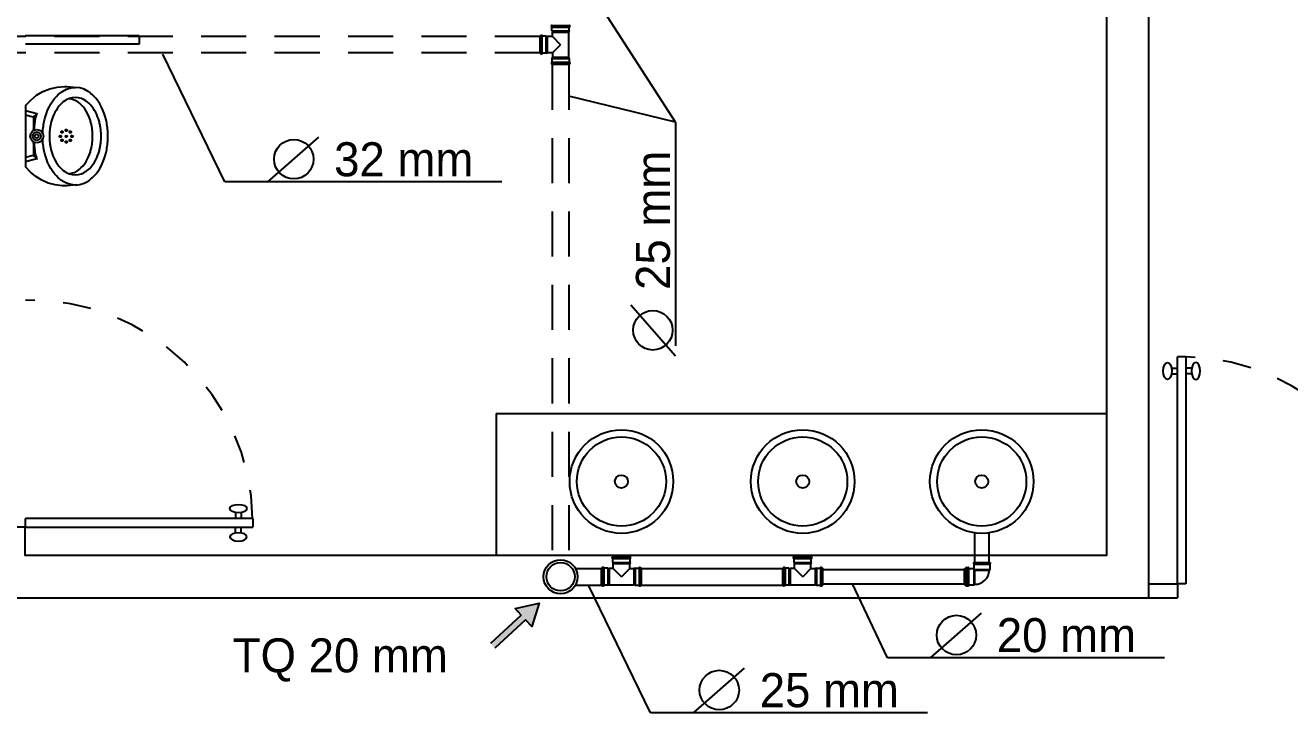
# Model space of a CAD drawing. Header units: millimetres. Extents: x 860.9 to 916.6, y 418 to 464.8.
# Drawn here: x 885.081 to 889.536, y 433.755 to 436.178 of the extents above; entities that cross this region are included whole.
import ezdxf

# ---------------------------------------------------------------- set-up
doc = ezdxf.new("R2010")
doc.units = ezdxf.units.MM
doc.linetypes.add('ACAD_ISO03W100', pattern=[30, 12, -18])
doc.linetypes.add('HIDDEN2', pattern=[4.7625, 3.175, -1.5875])
for name, color, linetype in [('caixa d agua', 1, 'Continuous'), ('can02', 2, 'Continuous'), ('Fios', 10, 'Continuous'), ('pena 01', 1, 'Continuous'), ('pena02', 2, 'Continuous'), ('texto hidro', 1, 'Continuous'), ('TIGRECAD', 1, 'Continuous')]:
    doc.layers.add(name, color=color, linetype=linetype)
doc.styles.get("Standard").update_dxf_attribs({"font": 'ERASLGHT.TTF'})

msp = doc.modelspace()

# ---------------------------------------------------------------- hatches: boundary and pattern name
at = {"layer": 'texto hidro'}
msp.add_hatch(color=256, dxfattribs=at).paths.add_polyline_path([(886.8653, 434.059), (886.8435, 434.0826), (886.7353, 433.9828), (886.7201, 433.9993), (886.8283, 434.0991), (886.8065, 434.1227), (886.8911, 434.1417)])

# ---------------------------------------------------------------- linework, layer by layer
at = {"layer": 'caixa d agua', "linetype": 'HIDDEN2', "ltscale": 0.05}
for p, q in [((886.8942, 436.1389), (883.1041, 436.1389)), ((886.8942, 436.0803), (883.1041, 436.0803)), ((886.9375, 436.0392), (886.9375, 434.2869)), ((886.9961, 436.0392), (886.9961, 434.2869))]:
    msp.add_line(p, q, dxfattribs=at)
at = {"layer": 'can02', "color": 0}
msp.add_lwpolyline([(889.536, 437.6096), (889.0401, 437.6096), (889.0401, 438.6096), (888.8901, 438.6096), (888.8901, 437.6096), (888.44, 437.6096), (888.44, 437.4596), (888.8901, 437.4596), (888.8901, 435.6596), (888.8901, 434.3096), (885.0801, 434.3096), (885.0801, 434.4096), (884.9301, 434.4096), (884.9301, 434.1596), (889.0401, 434.1596), (889.0401, 437.4596), (889.536, 437.4596)], close=True, dxfattribs=at)
at = {"layer": 'Fios', "color": 0}
for q in [(886.7401, 434.3096), (888.8901, 434.8096)]:
    msp.add_line((886.7401, 434.8096), q, dxfattribs=at)
for points in [[(885.143, 435.9445), (885.1676, 435.9543), (885.1934, 435.9602), (885.2198, 435.9622)], [(885.2114, 435.945), (885.2256, 435.9525), (885.2409, 435.9572), (885.2568, 435.9592)], [(885.2198, 435.9622), (885.2236, 435.9621)], [(885.2236, 435.9621), (885.2274, 435.9619)], [(885.2274, 435.9619), (885.2625, 435.9587)], [(885.3021, 435.945), (885.2879, 435.9525), (885.2726, 435.9572), (885.2568, 435.9592)], [(885.0818, 435.895), (885.0996, 435.9145), (885.1202, 435.9312), (885.143, 435.9445)], [(885.1775, 435.9116), (885.1835, 435.9195), (885.19, 435.9268), (885.197, 435.9339)], [(885.225, 435.9149), (885.2196, 435.9115), (885.2144, 435.9078), (885.2096, 435.9037)], [(885.2568, 435.9234), (885.2457, 435.9224), (885.235, 435.9196), (885.225, 435.9149)], [(885.253, 435.9146), (885.2467, 435.9168), (885.2403, 435.9183), (885.2338, 435.9191)], [(885.2885, 435.9149), (885.2785, 435.9196), (885.2678, 435.9224), (885.2568, 435.9234)], [(885.3039, 435.9037), (885.2991, 435.9078), (885.2939, 435.9115), (885.2885, 435.9149)], [(885.336, 435.9116), (885.33, 435.9195), (885.3235, 435.9268), (885.3165, 435.9339)], [(885.0818, 435.895), (885.0818, 435.6792)], [(885.0818, 435.8771), (885.1217, 435.8666)], [(885.1152, 435.84), (885.1171, 435.8501), (885.1196, 435.8601), (885.1227, 435.8698)], [(885.1484, 435.8449), (885.1514, 435.8562), (885.1551, 435.8673), (885.1592, 435.8783)], [(885.1592, 435.8783), (885.1645, 435.8898), (885.1706, 435.901), (885.1775, 435.9116)], [(885.1846, 435.8704), (885.1811, 435.8632), (885.178, 435.8558), (885.1753, 435.8482)], [(885.1991, 435.8926), (885.1938, 435.8855), (885.1889, 435.8781), (885.1846, 435.8704)], [(885.2951, 435.8758), (885.29, 435.8837), (885.2842, 435.8911), (885.2777, 435.898)], [(885.3098, 435.8425), (885.3058, 435.854), (885.3009, 435.8651), (885.2951, 435.8758)], [(885.3289, 435.8704), (885.3246, 435.8781), (885.3197, 435.8855), (885.3144, 435.8926)], [(885.3382, 435.8482), (885.3355, 435.8558), (885.3324, 435.8632), (885.3289, 435.8704)], [(885.3543, 435.8783), (885.349, 435.8898), (885.3429, 435.901), (885.336, 435.9116)], [(885.3651, 435.8449), (885.3621, 435.8562), (885.3584, 435.8673), (885.3543, 435.8783)], [(885.0818, 435.8619), (885.108, 435.855)], [(885.1092, 435.8534), (885.1092, 435.8132)], [(885.1134, 435.8087), (885.1134, 435.8196), (885.114, 435.8298), (885.1152, 435.84)], [(885.0979, 435.7871), (885.0997, 435.7961), (885.1047, 435.8034), (885.112, 435.8084), (885.121, 435.8102)], [(885.121, 435.7639), (885.112, 435.7658), (885.1047, 435.7707), (885.0997, 435.7781), (885.0979, 435.7871)], [(885.1062, 435.7871), (885.1082, 435.7946), (885.1135, 435.7999), (885.121, 435.8019)], [(885.121, 435.7722), (885.1135, 435.7742), (885.1082, 435.7796), (885.1062, 435.7871)], [(885.1109, 435.8099), (885.11, 435.8108), (885.1094, 435.812), (885.1092, 435.8132)], [(885.1146, 435.8089), (885.112, 435.8093), (885.1109, 435.8099)], [(885.121, 435.8102), (885.1301, 435.8084), (885.1374, 435.8034), (885.1424, 435.7961), (885.1442, 435.7871)], [(885.121, 435.8019), (885.1286, 435.7999), (885.1339, 435.7946), (885.1359, 435.7871)], [(885.1442, 435.7871), (885.1424, 435.7781), (885.1374, 435.7707), (885.1301, 435.7658), (885.121, 435.7639)], [(885.1359, 435.7871), (885.1339, 435.7796), (885.1286, 435.7742), (885.121, 435.7722)], [(885.1657, 435.7926), (885.1656, 435.7871)], [(885.1656, 435.7871), (885.1657, 435.7815)], [(885.2008, 435.7871), (885.2012, 435.7887), (885.2024, 435.7899), (885.2041, 435.7904)], [(885.2041, 435.7838), (885.2024, 435.7842), (885.2012, 435.7854), (885.2008, 435.7871)], [(885.2041, 435.7904), (885.2057, 435.7899), (885.2069, 435.7887), (885.2074, 435.7871)], [(885.2074, 435.7871), (885.2069, 435.7854), (885.2057, 435.7842), (885.2041, 435.7838)], [(885.2068, 435.8017), (885.2073, 435.8033), (885.2085, 435.8045), (885.2101, 435.805)], [(885.2101, 435.7984), (885.2085, 435.7988), (885.2073, 435.8), (885.2068, 435.8017)], [(885.2101, 435.805), (885.2118, 435.8045), (885.213, 435.8033), (885.2134, 435.8017)], [(885.2134, 435.8017), (885.213, 435.8), (885.2118, 435.7988), (885.2101, 435.7984)], [(885.2214, 435.8077), (885.2219, 435.8094), (885.2231, 435.8106), (885.2247, 435.811)], [(885.2247, 435.8044), (885.2231, 435.8049), (885.2219, 435.8061), (885.2214, 435.8077)], [(885.2214, 435.7871), (885.2219, 435.7887), (885.2231, 435.7899), (885.2247, 435.7904)], [(885.2247, 435.7838), (885.2231, 435.7842), (885.2219, 435.7854), (885.2214, 435.7871)], [(885.2247, 435.811), (885.2264, 435.8106), (885.2276, 435.8094), (885.228, 435.8077)], [(885.228, 435.8077), (885.2276, 435.8061), (885.2264, 435.8049), (885.2247, 435.8044)], [(885.2247, 435.7904), (885.2264, 435.7899), (885.2276, 435.7887), (885.228, 435.7871)], [(885.228, 435.7871), (885.2276, 435.7854), (885.2264, 435.7842), (885.2247, 435.7838)], [(885.236, 435.8017), (885.2365, 435.8033), (885.2377, 435.8045), (885.2393, 435.805)], [(885.2393, 435.7984), (885.2377, 435.7988), (885.2365, 435.8), (885.236, 435.8017)], [(885.2393, 435.805), (885.241, 435.8045), (885.2422, 435.8033), (885.2426, 435.8017)], [(885.2426, 435.8017), (885.2422, 435.8), (885.241, 435.7988), (885.2393, 435.7984)], [(885.2421, 435.7871), (885.2425, 435.7887), (885.2437, 435.7899), (885.2454, 435.7904)], [(885.2454, 435.7838), (885.2437, 435.7842), (885.2425, 435.7854), (885.2421, 435.7871)], [(885.2454, 435.7904), (885.247, 435.7899), (885.2482, 435.7887), (885.2487, 435.7871)], [(885.2487, 435.7871), (885.2482, 435.7854), (885.247, 435.7842), (885.2454, 435.7838)], [(885.3479, 435.7871), (885.3478, 435.7926)], [(885.3478, 435.7815), (885.3479, 435.7871)], [(885.1092, 435.7609), (885.1094, 435.7622), (885.11, 435.7633), (885.1109, 435.7642)], [(885.1092, 435.7609), (885.1092, 435.7205)], [(885.1109, 435.7642), (885.112, 435.7648), (885.1146, 435.7652)], [(885.1152, 435.7341), (885.114, 435.7443), (885.1134, 435.7546), (885.1134, 435.7655)], [(885.2068, 435.7725), (885.2073, 435.7741), (885.2085, 435.7753), (885.2101, 435.7758)], [(885.2101, 435.7692), (885.2085, 435.7696), (885.2073, 435.7708), (885.2068, 435.7725)], [(885.2101, 435.7758), (885.2118, 435.7753), (885.213, 435.7741), (885.2134, 435.7725)], [(885.2134, 435.7725), (885.213, 435.7708), (885.2118, 435.7696), (885.2101, 435.7692)], [(885.2214, 435.7664), (885.2219, 435.7681), (885.2231, 435.7693), (885.2247, 435.7697)], [(885.2247, 435.7631), (885.2231, 435.7636), (885.2219, 435.7647), (885.2214, 435.7664)], [(885.2247, 435.7697), (885.2264, 435.7693), (885.2276, 435.7681), (885.228, 435.7664)], [(885.228, 435.7664), (885.2276, 435.7647), (885.2264, 435.7636), (885.2247, 435.7631)], [(885.236, 435.7725), (885.2365, 435.7741), (885.2377, 435.7753), (885.2393, 435.7758)], [(885.2393, 435.7692), (885.2377, 435.7696), (885.2365, 435.7708), (885.236, 435.7725)], [(885.2393, 435.7758), (885.241, 435.7753), (885.2422, 435.7741), (885.2426, 435.7725)], [(885.2426, 435.7725), (885.2422, 435.7708), (885.241, 435.7696), (885.2393, 435.7692)], [(885.108, 435.7191), (885.0818, 435.7123)], [(885.1217, 435.7075), (885.0818, 435.6971)], [(885.1227, 435.7043), (885.1196, 435.7141), (885.1171, 435.724), (885.1152, 435.7341)], [(885.1592, 435.6959), (885.1551, 435.7068), (885.1514, 435.7179), (885.1484, 435.7292)], [(885.1775, 435.6625), (885.1706, 435.6732), (885.1645, 435.6843), (885.1592, 435.6959)], [(885.1753, 435.726), (885.178, 435.7184), (885.1811, 435.711), (885.1846, 435.7037)], [(885.1846, 435.7037), (885.1889, 435.696), (885.1938, 435.6886), (885.1991, 435.6815)], [(885.2777, 435.6762), (885.2842, 435.683), (885.29, 435.6904), (885.2951, 435.6984)], [(885.2951, 435.6984), (885.3009, 435.7091), (885.3058, 435.7202), (885.3098, 435.7316)], [(885.3144, 435.6815), (885.3197, 435.6887), (885.3245, 435.696), (885.3289, 435.7037)], [(885.3289, 435.7037), (885.3324, 435.711), (885.3355, 435.7184), (885.3382, 435.726)], [(885.336, 435.6625), (885.3429, 435.6732), (885.349, 435.6843), (885.3543, 435.6959)], [(885.3543, 435.6959), (885.3584, 435.7068), (885.3621, 435.7179), (885.3651, 435.7292)], [(885.1387, 435.6318), (885.1176, 435.6448), (885.0985, 435.6607), (885.0818, 435.6792)], [(885.197, 435.6403), (885.19, 435.6473), (885.1835, 435.6547), (885.1775, 435.6625)], [(885.2096, 435.6704), (885.2144, 435.6663), (885.2196, 435.6626), (885.225, 435.6593)], [(885.225, 435.6593), (885.235, 435.6546), (885.2457, 435.6517), (885.2568, 435.6507)], [(885.2338, 435.655), (885.2403, 435.6559), (885.2467, 435.6574), (885.253, 435.6595)], [(885.2568, 435.6507), (885.2679, 435.6516), (885.2786, 435.6543), (885.2885, 435.6593)], [(885.3011, 435.6688), (885.3039, 435.6704)], [(885.3039, 435.6704), (885.3078, 435.6737), (885.3112, 435.6775), (885.3144, 435.6815)], [(885.3165, 435.6403), (885.3235, 435.6473), (885.33, 435.6547), (885.336, 435.6625)], [(885.2102, 435.6125), (885.1855, 435.6153), (885.1616, 435.6219), (885.1387, 435.6318)], [(885.2568, 435.6149), (885.2409, 435.6169), (885.2256, 435.6217), (885.2114, 435.6291)], [(885.2625, 435.6154), (885.2274, 435.6123)], [(885.2568, 435.6149), (885.2726, 435.6169), (885.2879, 435.6217), (885.3021, 435.6291)]]:
    msp.add_lwpolyline(points, dxfattribs=at)
for points in [[(885.197, 435.9339), (885.2015, 435.9379, -0.029431), (885.2114, 435.945)], [(885.2637, 435.9091, 0.04999), (885.253, 435.9146)], [(885.3165, 435.9339), (885.312, 435.9379, 0.029425), (885.3021, 435.945)], [(885.2096, 435.9037, 0.020792), (885.2024, 435.8965), (885.1991, 435.8926)], [(885.2777, 435.898), (885.2733, 435.902, 0.029703), (885.2637, 435.9091)], [(885.3144, 435.8926), (885.3111, 435.8965, 0.020792), (885.3039, 435.9037)], [(885.108, 435.855, -0.16918), (885.1089, 435.8544)], [(885.1089, 435.8544, -0.165857), (885.1092, 435.8534)], [(885.1092, 435.8534, -0.171026), (885.1101, 435.8562)], [(885.1101, 435.8562, -0.171059), (885.1125, 435.8577)], [(885.1171, 435.8597, -0.103814), (885.1125, 435.8577)], [(885.1205, 435.8635, -0.103795), (885.1171, 435.8597)], [(885.1442, 435.8227, -0.020456), (885.1484, 435.8449)], [(885.1694, 435.826, 0.01508), (885.167, 435.8112), (885.1663, 435.8037)], [(885.1753, 435.8482, 0.018631), (885.171, 435.8335), (885.1694, 435.826)], [(885.3151, 435.8203), (885.3136, 435.8278, 0.016262), (885.3098, 435.8425)], [(885.3441, 435.826), (885.3425, 435.8335, 0.018626), (885.3382, 435.8482)], [(885.3472, 435.8037), (885.3465, 435.8112, 0.015079), (885.3441, 435.826)], [(885.3693, 435.8227, 0.020461), (885.3651, 435.8449)], [(885.1141, 435.7871, -1), (885.128, 435.7871)], [(885.128, 435.7871, -1), (885.1141, 435.7871)], [(885.142, 435.7967, -0.010835), (885.1429, 435.8115)], [(885.1429, 435.8115, -0.015738), (885.1442, 435.8227)], [(885.1663, 435.8037, 0.013893), (885.1657, 435.7926)], [(885.1657, 435.7815, 0.013893), (885.1663, 435.7704)], [(885.3167, 435.8093, 0.015643), (885.3151, 435.8203)], [(885.3176, 435.7982, 0.013175), (885.3167, 435.8093)], [(885.3179, 435.7871, 0.014052), (885.3176, 435.7982)], [(885.3176, 435.776, 0.014052), (885.3179, 435.7871)], [(885.3478, 435.7926, 0.012771), (885.3472, 435.8037)], [(885.3472, 435.7704, 0.012772), (885.3478, 435.7815)], [(885.3706, 435.8115, 0.015735), (885.3693, 435.8227)], [(885.3718, 435.7871, 0.017734), (885.3706, 435.8115)], [(885.3706, 435.7626, 0.017734), (885.3718, 435.7871)], [(885.1429, 435.7626, -0.010834), (885.142, 435.7775)], [(885.1442, 435.7515, -0.015739), (885.1429, 435.7626)], [(885.1484, 435.7292, -0.020455), (885.1442, 435.7515)], [(885.1663, 435.7704), (885.167, 435.763, 0.015079), (885.1694, 435.7482)], [(885.1694, 435.7482), (885.171, 435.7407, 0.018631), (885.1753, 435.726)], [(885.3098, 435.7316, 0.016259), (885.3136, 435.7463), (885.3151, 435.7538)], [(885.3151, 435.7538, 0.015642), (885.3167, 435.7649)], [(885.3167, 435.7649, 0.013175), (885.3176, 435.776)], [(885.3382, 435.726, 0.018626), (885.3425, 435.7407), (885.3441, 435.7482)], [(885.3441, 435.7482, 0.015078), (885.3465, 435.763), (885.3472, 435.7704)], [(885.3651, 435.7292, 0.02046), (885.3693, 435.7515)], [(885.3693, 435.7515, 0.015737), (885.3706, 435.7626)], [(885.1089, 435.7197, -0.16594), (885.108, 435.7191)], [(885.1092, 435.7205, -0.165884), (885.1089, 435.7197)], [(885.1101, 435.7179, -0.171026), (885.1092, 435.7205)], [(885.1125, 435.7165, -0.171066), (885.1101, 435.7179)], [(885.1125, 435.7165, -0.103794), (885.1171, 435.7144)], [(885.1171, 435.7144, -0.103805), (885.1205, 435.7106)], [(885.1991, 435.6815), (885.2024, 435.6776, 0.02081), (885.2096, 435.6704)], [(885.253, 435.6595, 0.050002), (885.2637, 435.6651)], [(885.2637, 435.6651, 0.02971), (885.2733, 435.6722), (885.2777, 435.6762)], [(885.2885, 435.6593), (885.2928, 435.6624, -0.021616), (885.3011, 435.6688)], [(885.2114, 435.6291, -0.029418), (885.2015, 435.6362), (885.197, 435.6403)], [(885.2188, 435.6119, -0.025506), (885.2102, 435.6125)], [(885.2274, 435.6123, -0.025489), (885.2188, 435.6119)], [(885.3021, 435.6291, 0.029412), (885.312, 435.6362), (885.3165, 435.6403)]]:
    msp.add_lwpolyline(points, format="xyb", dxfattribs=at)
for centre, radius in [((887.1813, 434.5699), 0.1825), ((887.1813, 434.5699), 0.1571), ((887.82, 434.5699), 0.1825), ((887.82, 434.5699), 0.1571), ((888.4508, 434.5699), 0.1825), ((888.4508, 434.5699), 0.1571), ((887.1813, 434.5699), 0.0228), ((887.82, 434.5699), 0.0228), ((888.4508, 434.5699), 0.0228)]:
    msp.add_circle(centre, radius, dxfattribs=at)
at = {"layer": 'pena 01', "color": 0, "linetype": 'ACAD_ISO03W100', "ltscale": 0.005}
for centre, start, end in [((885.0968, 434.4246), 1.0947, 91.0947), ((889.1551, 434.2246), 358.9053, 88.9053)]:
    msp.add_arc(centre, 0.7851, start, end, dxfattribs=at)
at = {"layer": 'pena02', "color": 0}
for p, q in [((885.4818, 436.1412), (885.0818, 436.1412)), ((885.4818, 436.1412), (885.4818, 436.1112)), ((885.4818, 436.1112), (885.0818, 436.1112)), ((889.1701, 435.0096), (889.1401, 435.0096)), ((889.1401, 434.2096), (889.1401, 435.0096)), ((889.1701, 435.0096), (889.1701, 434.2096)), ((889.1193, 434.9696), (889.1401, 434.9696)), ((889.1193, 434.9496), (889.1401, 434.9496)), ((889.191, 434.9696), (889.1701, 434.9696)), ((889.191, 434.9496), (889.1701, 434.9496)), ((885.8218, 434.4604), (885.8218, 434.4396)), ((885.8418, 434.4604), (885.8418, 434.4396)), ((885.0818, 434.4096), (885.0818, 434.4396)), ((885.8818, 434.4396), (885.0818, 434.4396)), ((885.0818, 434.4096), (885.8818, 434.4096)), ((885.8218, 434.3887), (885.8218, 434.4096)), ((885.8418, 434.3887), (885.8418, 434.4096)), ((885.8818, 434.4396), (885.8818, 434.4096)), ((889.0401, 434.2096), (889.1401, 434.2096)), ((889.1701, 434.2096), (889.1401, 434.2096)), ((889.1401, 434.2096), (889.1401, 434.1596)), ((889.0401, 434.1596), (889.1401, 434.1596))]:
    msp.add_line(p, q, dxfattribs=at)
for centre, major_axis in [((889.1051, 434.9596), (0, 0.03)), ((885.8318, 434.4746), (0.03, 0))]:
    msp.add_ellipse(centre, major_axis=major_axis, ratio=0.5, dxfattribs=at)
at = {"layer": 'pena02', "color": 0, "extrusion": (0, 0, -1)}
for centre, major_axis in [((889.2051, 434.9596), (0, 0.03)), ((885.8318, 434.3746), (0.03, 0))]:
    msp.add_ellipse(centre, major_axis=major_axis, ratio=0.5, dxfattribs=at)
at = {"layer": 'texto hidro'}
for p, q in [((888.4254, 434.3875), (888.4254, 434.2852)), ((888.4762, 434.3875), (888.4762, 434.2852)), ((887.8904, 434.2599), (888.3897, 434.2599)), ((887.8904, 434.2091), (888.3897, 434.2091)), ((886.8283, 434.0991), (886.7201, 433.9993)), ((886.8435, 434.0826), (886.7353, 433.9828))]:
    msp.add_line(p, q, dxfattribs=at)
msp.add_lwpolyline([(886.8283, 434.0991), (886.8065, 434.1227), (886.8911, 434.1417), (886.8653, 434.059), (886.8435, 434.0826)], dxfattribs=at)
for radius in [0.06, 0.05]:
    msp.add_circle((886.9668, 434.2345), radius, dxfattribs=at)
at = {"layer": 'TIGRECAD'}
for p, q in [((887.3718, 435.836), (886.9961, 436.4203)), ((886.8942, 436.1399), (886.8942, 436.0793)), ((886.8963, 436.1399), (886.8942, 436.1399)), ((886.8967, 436.0786), (886.8967, 436.1406)), ((886.8967, 436.1403), (886.8967, 436.1406)), ((886.901, 436.142), (886.8981, 436.142)), ((886.9024, 436.0786), (886.9024, 436.1406)), ((886.9024, 436.1403), (886.9024, 436.1406)), ((886.9161, 436.1399), (886.9029, 436.1399)), ((886.9161, 436.0793), (886.9161, 436.1399)), ((886.9163, 436.1398), (886.9208, 436.1386)), ((886.9208, 436.0805), (886.9208, 436.1386)), ((886.9378, 436.1386), (886.9208, 436.1386)), ((886.9344, 436.1732), (886.9344, 436.1761)), ((886.9358, 436.1775), (886.9978, 436.1775)), ((886.9358, 436.1717), (886.9978, 436.1717)), ((886.9365, 436.1779), (886.9365, 436.18)), ((886.9365, 436.1581), (886.9365, 436.1713)), ((886.9365, 436.1581), (886.9971, 436.1581)), ((886.9366, 436.1579), (886.9378, 436.1534)), ((886.9378, 436.1534), (886.9958, 436.1534)), ((886.9378, 436.1386), (886.9378, 436.1534)), ((886.9378, 436.1386), (886.9668, 436.1096)), ((886.9971, 436.1579), (886.9958, 436.1534)), ((886.9958, 436.0657), (886.9958, 436.1534)), ((886.9971, 436.1779), (886.9971, 436.18)), ((886.9971, 436.1581), (886.9971, 436.1713)), ((886.9975, 436.1775), (886.9978, 436.1775)), ((886.9975, 436.1717), (886.9978, 436.1717)), ((886.9992, 436.1732), (886.9992, 436.1761)), ((886.9378, 436.0805), (886.9668, 436.1096)), ((885.7839, 435.6261), (885.5654, 436.0761)), ((886.8963, 436.0793), (886.8942, 436.0793)), ((886.8967, 436.0788), (886.8967, 436.0786)), ((886.901, 436.0771), (886.8981, 436.0771)), ((886.9024, 436.0788), (886.9024, 436.0786)), ((886.9161, 436.0793), (886.9029, 436.0793)), ((886.9163, 436.0793), (886.9208, 436.0805)), ((886.9378, 436.0805), (886.9208, 436.0805)), ((886.9358, 436.0474), (886.9978, 436.0474)), ((886.9365, 436.0611), (886.9971, 436.0611)), ((886.9365, 436.0611), (886.9365, 436.0478)), ((886.9366, 436.0612), (886.9378, 436.0657)), ((886.9378, 436.0805), (886.9378, 436.0657)), ((886.9378, 436.0657), (886.9958, 436.0657)), ((886.9971, 436.0612), (886.9958, 436.0657)), ((886.9971, 436.0611), (886.9971, 436.0478)), ((886.9975, 436.0474), (886.9978, 436.0474)), ((886.9344, 436.046), (886.9344, 436.0431)), ((886.9358, 436.0416), (886.9978, 436.0416)), ((886.9365, 436.0412), (886.9365, 436.0392)), ((886.9971, 436.0392), (886.9365, 436.0392)), ((886.9971, 436.0412), (886.9971, 436.0392)), ((886.9975, 436.0416), (886.9978, 436.0416)), ((886.9992, 436.046), (886.9992, 436.0431)), ((887.3718, 435.836), (886.9961, 435.9283)), ((887.3718, 435.836), (887.3718, 435.0477)), ((885.9351, 435.6261), (886.1149, 435.7833)), ((885.9712, 435.6261), (885.7839, 435.6261)), ((886.7595, 435.6261), (885.9712, 435.6261)), ((887.3718, 435.0116), (887.2146, 435.1914)), ((887.1109, 434.2043), (887.1109, 434.2649)), ((887.1129, 434.2649), (887.1109, 434.2649)), ((887.1134, 434.2656), (887.1134, 434.2036)), ((887.1177, 434.267), (887.1148, 434.267)), ((887.1191, 434.2656), (887.1191, 434.2036)), ((887.1328, 434.2649), (887.1195, 434.2649)), ((887.1328, 434.2649), (887.1328, 434.2043)), ((887.1329, 434.2648), (887.1375, 434.2636)), ((887.1488, 434.3003), (887.1488, 434.3033)), ((887.1506, 434.3047), (887.1503, 434.3047)), ((887.1503, 434.3047), (887.2123, 434.3047)), ((887.1506, 434.2989), (887.1503, 434.2989)), ((887.1503, 434.2989), (887.2123, 434.2989)), ((887.151, 434.3051), (887.151, 434.3072)), ((887.2116, 434.3072), (887.151, 434.3072)), ((887.151, 434.2852), (887.151, 434.2985)), ((887.151, 434.2852), (887.2116, 434.2852)), ((887.151, 434.2851), (887.1522, 434.2806)), ((887.1522, 434.2636), (887.1522, 434.2806)), ((887.1522, 434.2806), (887.2103, 434.2806)), ((887.2115, 434.2851), (887.2103, 434.2806)), ((887.2103, 434.2636), (887.2103, 434.2806)), ((887.2116, 434.3051), (887.2116, 434.3072)), ((887.2116, 434.2852), (887.2116, 434.2985)), ((887.212, 434.3047), (887.2123, 434.3047)), ((887.212, 434.2989), (887.2123, 434.2989)), ((887.2137, 434.3003), (887.2137, 434.3033)), ((887.2296, 434.2648), (887.2251, 434.2636)), ((887.2298, 434.2649), (887.243, 434.2649)), ((887.2298, 434.2649), (887.2298, 434.2043)), ((887.2435, 434.2656), (887.2435, 434.2036)), ((887.2449, 434.267), (887.2478, 434.267)), ((887.2492, 434.2656), (887.2492, 434.2036)), ((887.2496, 434.2649), (887.2517, 434.2649)), ((887.2517, 434.2043), (887.2517, 434.2649)), ((887.7496, 434.2043), (887.7496, 434.2648)), ((887.7516, 434.2648), (887.7496, 434.2648)), ((887.7521, 434.2656), (887.7521, 434.2035)), ((887.7564, 434.267), (887.7535, 434.267)), ((887.7578, 434.2656), (887.7578, 434.2035)), ((887.7715, 434.2648), (887.7583, 434.2648)), ((887.7715, 434.2648), (887.7715, 434.2043)), ((887.7717, 434.2648), (887.7762, 434.2636)), ((887.7876, 434.3003), (887.7876, 434.3032)), ((887.7893, 434.3046), (887.789, 434.3046)), ((887.789, 434.3046), (887.851, 434.3046)), ((887.7893, 434.2989), (887.789, 434.2989)), ((887.789, 434.2989), (887.851, 434.2989)), ((887.7897, 434.3051), (887.7897, 434.3071)), ((887.8503, 434.3071), (887.7897, 434.3071)), ((887.7897, 434.2852), (887.7897, 434.2985)), ((887.7897, 434.2852), (887.8503, 434.2852)), ((887.7897, 434.2851), (887.791, 434.2806)), ((887.791, 434.2636), (887.791, 434.2806)), ((887.791, 434.2806), (887.849, 434.2806)), ((887.8502, 434.2851), (887.849, 434.2806)), ((887.849, 434.2636), (887.849, 434.2806)), ((887.8503, 434.3051), (887.8503, 434.3071)), ((887.8503, 434.2852), (887.8503, 434.2985)), ((887.8507, 434.3046), (887.851, 434.3046)), ((887.8507, 434.2989), (887.851, 434.2989)), ((887.8524, 434.3003), (887.8524, 434.3032)), ((887.8683, 434.2648), (887.8638, 434.2636)), ((887.8685, 434.2648), (887.8817, 434.2648)), ((887.8685, 434.2648), (887.8685, 434.2043)), ((887.8822, 434.2656), (887.8822, 434.2035)), ((887.8836, 434.267), (887.8865, 434.267)), ((887.8879, 434.2656), (887.8879, 434.2035)), ((887.8884, 434.2648), (887.8904, 434.2648)), ((887.8904, 434.2043), (887.8904, 434.2648)), ((888.3955, 434.2661), (888.395, 434.2642)), ((888.3968, 434.2671), (888.403, 434.2671)), ((888.3968, 434.2658), (888.3968, 434.2033)), ((888.403, 434.2033), (888.403, 434.2658)), ((888.4043, 434.2659), (888.4044, 434.2644)), ((888.4212, 434.2852), (888.4805, 434.2852)), ((888.4212, 434.2852), (888.4212, 434.28)), ((888.4212, 434.28), (888.4805, 434.28)), ((888.4212, 434.28), (888.4225, 434.2787)), ((888.4225, 434.2787), (888.4792, 434.2787)), ((888.4225, 434.2787), (888.4225, 434.2632)), ((888.4805, 434.28), (888.4792, 434.2787)), ((888.4792, 434.2787), (888.4792, 434.2592)), ((888.4805, 434.2852), (888.4805, 434.28)), ((887.0192, 434.2639), (887.1109, 434.2639)), ((887.1522, 434.2636), (887.1375, 434.2636)), ((887.1375, 434.2636), (887.1375, 434.2055)), ((887.1522, 434.2636), (887.1813, 434.2346)), ((887.2103, 434.2636), (887.1813, 434.2346)), ((887.2103, 434.2636), (887.2251, 434.2636)), ((887.2251, 434.2636), (887.2251, 434.2055)), ((887.2517, 434.2639), (887.7496, 434.2639)), ((887.791, 434.2636), (887.7762, 434.2636)), ((887.7762, 434.2636), (887.7762, 434.2055)), ((887.791, 434.2636), (887.82, 434.2345)), ((887.849, 434.2636), (887.82, 434.2345)), ((887.849, 434.2636), (887.8638, 434.2636)), ((887.8638, 434.2636), (887.8638, 434.2055)), ((888.3897, 434.2059), (888.3897, 434.2632)), ((888.3897, 434.2632), (888.3938, 434.2632)), ((888.3947, 434.2632), (888.3947, 434.2059)), ((888.4045, 434.2632), (888.4045, 434.2059)), ((888.4057, 434.2632), (888.4225, 434.2632)), ((888.425, 434.2592), (888.4225, 434.2632)), ((888.4242, 434.2059), (888.4242, 434.2606)), ((888.4792, 434.2592), (888.425, 434.2592)), ((888.425, 434.2592), (888.426, 434.2577)), ((888.426, 434.2078), (888.426, 434.2577)), ((888.426, 434.2577), (888.4776, 434.2577)), ((888.4792, 434.2592), (888.4776, 434.2577)), ((887.0192, 434.2053), (887.1109, 434.2053)), ((887.2835, 433.7552), (887.065, 434.2053)), ((887.1129, 434.2043), (887.1109, 434.2043)), ((887.1134, 434.2038), (887.1134, 434.2036)), ((887.1177, 434.2021), (887.1148, 434.2021)), ((887.1191, 434.2038), (887.1191, 434.2036)), ((887.1328, 434.2043), (887.1195, 434.2043)), ((887.1329, 434.2043), (887.1375, 434.2055)), ((887.1375, 434.2055), (887.2251, 434.2055)), ((887.2296, 434.2043), (887.2251, 434.2055)), ((887.2298, 434.2043), (887.243, 434.2043)), ((887.2435, 434.2038), (887.2435, 434.2036)), ((887.2449, 434.2021), (887.2478, 434.2021)), ((887.2492, 434.2038), (887.2492, 434.2036)), ((887.2496, 434.2043), (887.2517, 434.2043)), ((887.2517, 434.2053), (887.7496, 434.2053)), ((887.7516, 434.2043), (887.7496, 434.2043)), ((887.7521, 434.2038), (887.7521, 434.2035)), ((887.7564, 434.2021), (887.7535, 434.2021)), ((887.7578, 434.2038), (887.7578, 434.2035)), ((887.7715, 434.2043), (887.7583, 434.2043)), ((887.7717, 434.2043), (887.7762, 434.2055)), ((887.7762, 434.2055), (887.8638, 434.2055)), ((887.8683, 434.2043), (887.8638, 434.2055)), ((887.8685, 434.2043), (887.8817, 434.2043)), ((887.8822, 434.2038), (887.8822, 434.2035)), ((887.8836, 434.2021), (887.8865, 434.2021)), ((887.8879, 434.2038), (887.8879, 434.2035)), ((887.8884, 434.2043), (887.8904, 434.2043)), ((888.119, 433.9491), (887.995, 434.2091)), ((888.3897, 434.2059), (888.3938, 434.2059)), ((888.3955, 434.2029), (888.395, 434.2049)), ((888.3968, 434.202), (888.403, 434.202)), ((888.4043, 434.2032), (888.4044, 434.2047)), ((888.4057, 434.2059), (888.4242, 434.2059)), ((888.4242, 434.2059), (888.426, 434.2078)), ((888.426, 434.2078), (888.4264, 434.2078)), ((888.2702, 433.9491), (888.45, 434.1063)), ((887.4347, 433.7552), (887.6146, 433.9125)), ((888.3062, 433.9491), (888.119, 433.9491)), ((889.0946, 433.9491), (888.3062, 433.9491)), ((887.4708, 433.7552), (887.2835, 433.7552)), ((888.2591, 433.7552), (887.4708, 433.7552))]:
    msp.add_line(p, q, dxfattribs=at)
for centre in [(886.0265, 435.706), (887.2919, 435.103), (888.3616, 434.029), (887.5261, 433.8352)]:
    msp.add_circle(centre, 0.0695, dxfattribs=at)
for centre, radius, start, end in [((886.8963, 436.1403), 0.000436, 270, 360), ((886.8981, 436.1406), 0.00142, 89.9998, 179.9998), ((886.901, 436.1406), 0.00142, 0, 90), ((886.9029, 436.1403), 0.000436, 180, 270), ((886.9358, 436.1761), 0.00142, 90, 180), ((886.9358, 436.1732), 0.00142, 180, 270), ((886.9361, 436.1779), 0.000436, 270, 360), ((886.9361, 436.1713), 0.000436, 0, 90), ((886.9975, 436.1779), 0.000436, 180, 270), ((886.9975, 436.1713), 0.000436, 90, 180), ((886.9978, 436.1761), 0.00142, 0, 90), ((886.9978, 436.1732), 0.00142, 270, 360), ((886.8963, 436.0788), 0.000436, 0, 90), ((886.8981, 436.0786), 0.00142, 180.0002, 270.0002), ((886.901, 436.0786), 0.00142, 270, 360), ((886.9029, 436.0788), 0.000436, 90, 180), ((886.9358, 436.046), 0.00142, 90, 180), ((886.9361, 436.0478), 0.000436, 270, 360), ((886.9975, 436.0478), 0.000436, 180, 270), ((886.9978, 436.046), 0.00142, 0, 90), ((886.9358, 436.0431), 0.00142, 180, 270), ((886.9361, 436.0412), 0.000436, 0, 90), ((886.9975, 436.0412), 0.000436, 90, 180), ((886.9978, 436.0431), 0.00142, 270, 360), ((887.1129, 434.2653), 0.000436, 270, 360), ((887.1148, 434.2656), 0.00142, 90, 180), ((887.1177, 434.2656), 0.00142, 0, 90), ((887.1195, 434.2653), 0.000436, 180, 270), ((887.1503, 434.3033), 0.00142, 90.0002, 180.0002), ((887.1503, 434.3003), 0.00142, 180, 270), ((887.1506, 434.3051), 0.000436, 270, 360), ((887.1506, 434.2985), 0.000436, 0, 90), ((887.212, 434.3051), 0.000436, 180, 270), ((887.212, 434.2985), 0.000436, 90, 180), ((887.2123, 434.3033), 0.00142, 359.9998, 89.9998), ((887.2123, 434.3003), 0.00142, 270, 360), ((887.243, 434.2653), 0.000436, 270, 360), ((887.2449, 434.2656), 0.00142, 90, 180), ((887.2478, 434.2656), 0.00142, 0, 90), ((887.2496, 434.2653), 0.000436, 180, 270), ((887.7516, 434.2653), 0.000436, 270, 360), ((887.7535, 434.2656), 0.00142, 90, 180), ((887.7564, 434.2656), 0.00142, 0, 90), ((887.7583, 434.2653), 0.000436, 180, 270), ((887.789, 434.3032), 0.00142, 90.0002, 180.0002), ((887.789, 434.3003), 0.00142, 180, 270), ((887.7893, 434.3051), 0.000436, 270, 360), ((887.7893, 434.2985), 0.000436, 0, 90), ((887.8507, 434.3051), 0.000436, 180, 270), ((887.8507, 434.2985), 0.000436, 90, 180), ((887.851, 434.3032), 0.00142, 359.9998, 89.9998), ((887.851, 434.3003), 0.00142, 270, 360), ((887.8817, 434.2653), 0.000436, 270, 360), ((887.8836, 434.2656), 0.00142, 90, 180), ((887.8865, 434.2656), 0.00142, 0, 90), ((887.8884, 434.2653), 0.000436, 180, 270), ((888.3968, 434.2658), 0.0013, 90, 165), ((888.403, 434.2658), 0.0013, 5, 90), ((888.3938, 434.2645), 0.0013, 270, 345), ((888.4057, 434.2645), 0.0013, 185, 270), ((888.4264, 434.259), 0.0512, 270, 358.5267), ((887.1129, 434.2038), 0.000436, 0, 90), ((887.1148, 434.2036), 0.00142, 180, 270), ((887.1177, 434.2036), 0.00142, 270, 360), ((887.1195, 434.2038), 0.000436, 90, 180), ((887.243, 434.2038), 0.000436, 0, 90), ((887.2449, 434.2036), 0.00142, 180, 270), ((887.2478, 434.2036), 0.00142, 270, 360), ((887.2496, 434.2038), 0.000436, 90, 180), ((887.7516, 434.2038), 0.000436, 0, 90), ((887.7535, 434.2035), 0.00142, 180, 270), ((887.7564, 434.2035), 0.00142, 270, 360), ((887.7583, 434.2038), 0.000436, 90, 180), ((887.8817, 434.2038), 0.000436, 0, 90), ((887.8836, 434.2035), 0.00142, 180, 270), ((887.8865, 434.2035), 0.00142, 270, 360), ((887.8884, 434.2038), 0.000436, 90, 180), ((888.3938, 434.2046), 0.0013, 15, 90), ((888.3968, 434.2033), 0.0013, 195, 270), ((888.403, 434.2033), 0.0013, 270, 355), ((888.4057, 434.2046), 0.0013, 90, 175)]:
    msp.add_arc(centre, radius, start, end, dxfattribs=at)

# ---------------------------------------------------------------- texts
at = {"layer": 'texto hidro', "char_height": 0.12, "width": 11.620401, "attachment_point": 1}
for s, insert in [('{\\fEras Demi ITC|b0|i0|c0|p34;32 mm}', (886.1688, 435.7657)), ('{\\fEras Demi ITC|b0|i0|c0|p34;20 mm}', (888.5039, 434.0887)), ('{\\fEras Demi ITC|b0|i0|c0|p34;TQ 20 mm}', (885.8117, 434.0174)), ('{\\fEras Demi ITC|b0|i0|c0|p34;25 mm}', (887.6685, 433.8948))]:
    msp.add_mtext(s, dxfattribs=dict(at, insert=insert))
at = {"layer": 'texto hidro', "insert": (887.2322, 435.2453), "char_height": 0.12, "width": 11.620401, "attachment_point": 1, "rotation": 90}
msp.add_mtext('{\\fEras Demi ITC|b0|i0|c0|p34;25 mm}', dxfattribs=at)

doc.saveas('drawing.dxf')
